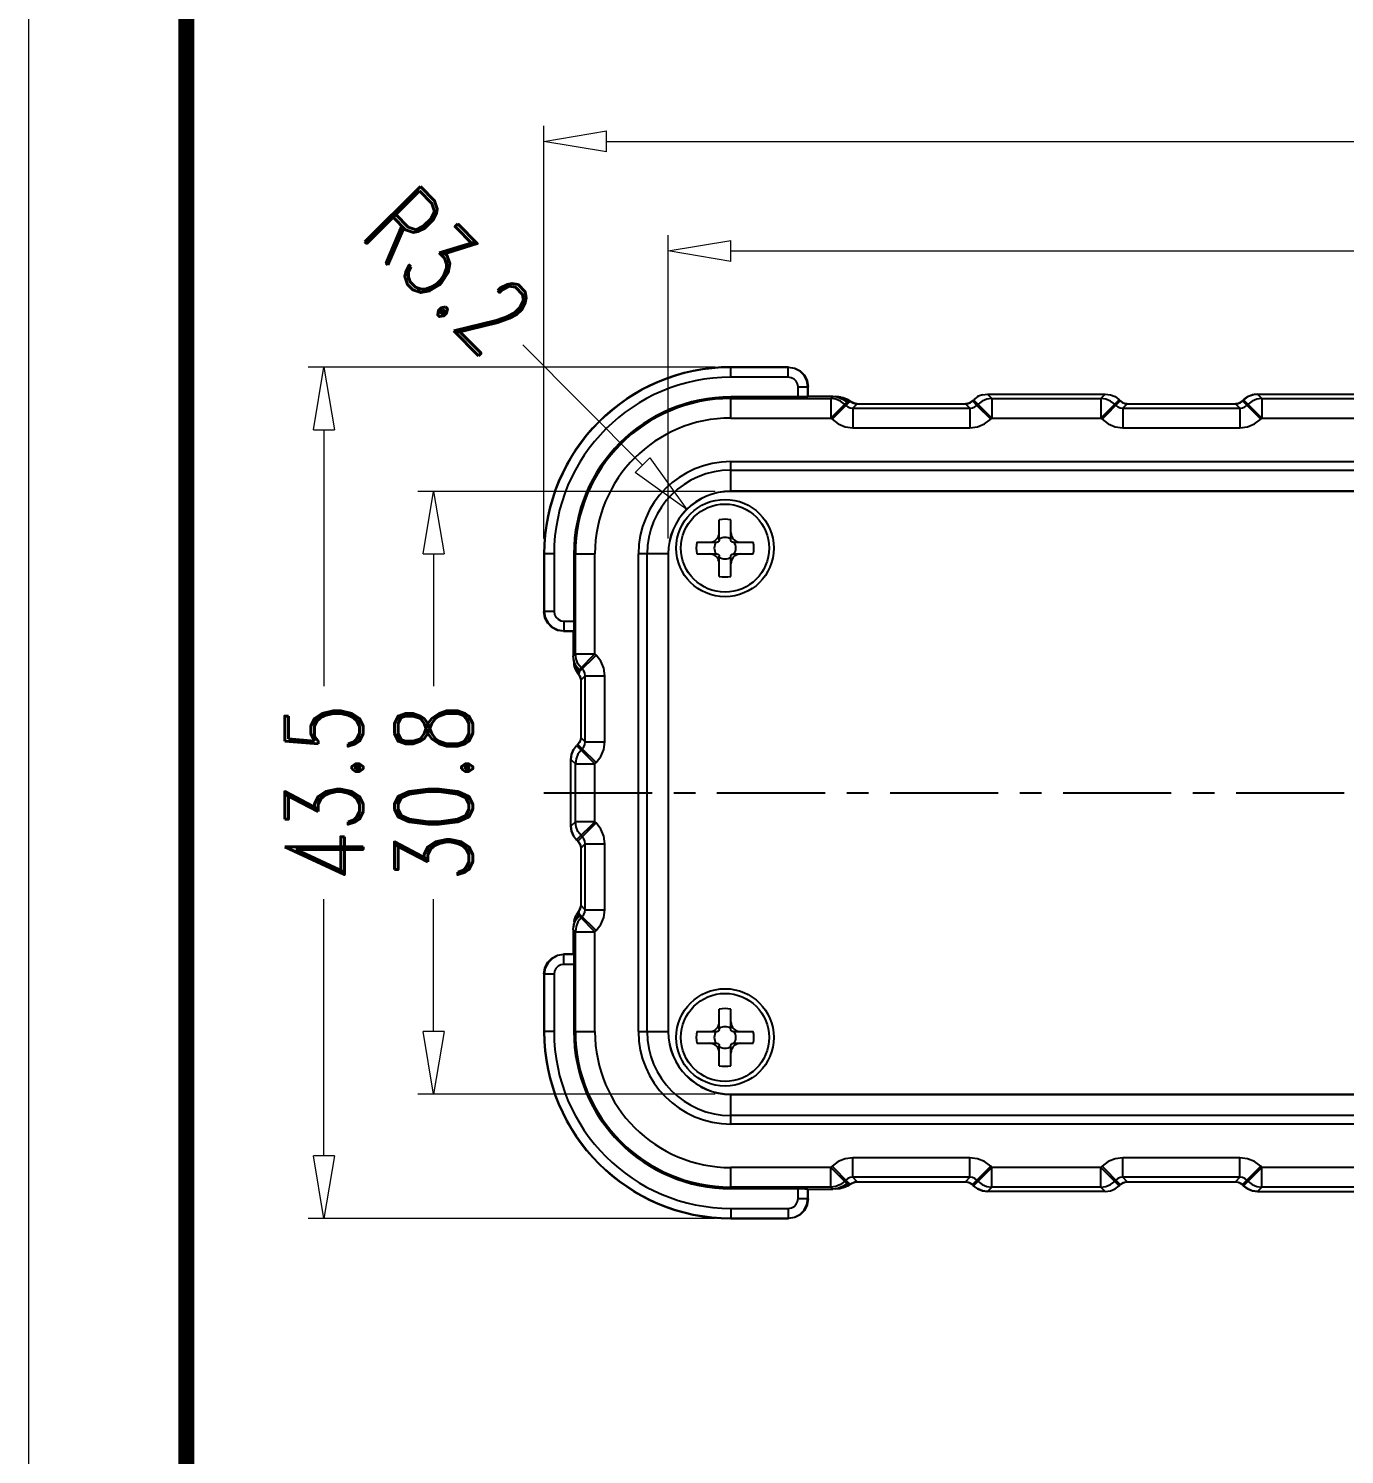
# Model space of a CAD drawing. Extents: x 2468 to 2936, y 274 to 599.
# Drawn here: x 2468.1 to 2535.4, y 347.1 to 419.9 of the extents above; entities that cross this region are included whole.
import ezdxf

# ---------------------------------------------------------------- set-up
doc = ezdxf.new("R2010")
doc.units = 0
doc.header["$LTSCALE"] = 30.734
doc.header["$PDMODE"] = 3
doc.header["$PDSIZE"] = 0.3125
doc.linetypes.add('CENTER', pattern=[50.8, 31.75, -6.35, 6.35, -6.35])
doc.layers.get('0').update_dxf_attribs({"linetype": 'CONTINUOUS'})
doc.layers.get('Defpoints').update_dxf_attribs({"linetype": 'CONTINUOUS'})
doc.layers.add('dim', color=3, linetype='CONTINUOUS', lineweight=9)
doc.layers.add('from', color=7, linetype='CONTINUOUS', lineweight=13)
doc.styles.add('ROMAND', font='romand.shx', dxfattribs={"width": 0.75, "bigfont": 'gbcbig.shx'})
doc.dimstyles.new('YanXiu', dxfattribs={"dimtxt": 2.5, "dimasz": 2.2, "dimexe": 0.66, "dimexo": 0.66, "dimgap": 0.66, "dimtad": 0, "dimzin": 9, "dimdsep": 46, "dimtxsty": 'ROMAND', "dimblk": 'CLOSEDBLANK', "dimcen": 0, "dimclrd": 256, "dimclre": 131, "dimclrt": 42, "dimazin": 2, "dimtfac": 1, "dimtofl": 0, "dimtmove": 0, "dimatfit": 3, "dimldrblk": 'CLOSEDBLANK', "dimfxl": 1, "dimlwd": 5, "dimlwe": 5, "dimarcsym": 0})

# ---------------------------------------------------------------- blocks, each defined once
blk = doc.blocks.new('_ClosedBlank')
at = {"color": 0, "linetype": 'ByBlock', "lineweight": -2}
for p, q in [((-1, 0.167), (0, 0)), ((-1, 0.167), (-1, -0.167)), ((0, 0), (-1, -0.167))]:
    blk.add_line(p, q, dxfattribs=at)
blk = doc.blocks.new('*D6')
at = {"layer": 'Defpoints', "color": 0}
for p in [(2504.011, 396.267), (2488.822, 365.467), (2504.011, 365.467)]:
    blk.add_point(p, dxfattribs=at)
at = {"layer": 'dim', "color": 131, "lineweight": 5}
for p, q in [((2503.212, 396.267), (2488.022, 396.267)), ((2503.212, 365.467), (2488.022, 365.467))]:
    blk.add_line(p, q, dxfattribs=at)
at = {"layer": 'dim', "lineweight": 5}
for p, q in [((2488.822, 393.067), (2488.822, 386.31)), ((2488.822, 368.667), (2488.822, 375.425))]:
    blk.add_line(p, q, dxfattribs=at)
at = {"layer": 'dim', "lineweight": 5, "xscale": 3.2, "yscale": 3.2, "zscale": 3.2}
for p, rotation in [((2488.822, 396.267), 90), ((2488.822, 365.467), 270)]:
    blk.add_blockref('_ClosedBlank', p, dxfattribs=dict(at, rotation=rotation))
at = {"layer": 'dim', "color": 42, "insert": (2488.822, 380.867), "char_height": 4, "attachment_point": 5, "rotation": 90, "style": 'ROMAND'}
blk.add_mtext('30.8', dxfattribs=at)
blk = doc.blocks.new('*D7')
at = {"layer": 'Defpoints', "color": 0}
for p in [(2594.611, 408.549), (2500.811, 393.067), (2594.611, 393.067)]:
    blk.add_point(p, dxfattribs=at)
at = {"layer": 'dim', "color": 131, "lineweight": 5}
for p, q in [((2500.811, 393.867), (2500.811, 409.349)), ((2594.611, 393.867), (2594.611, 409.349))]:
    blk.add_line(p, q, dxfattribs=at)
at = {"layer": 'dim', "lineweight": 5}
for p, q in [((2504.011, 408.549), (2542.269, 408.549)), ((2591.411, 408.549), (2553.154, 408.549))]:
    blk.add_line(p, q, dxfattribs=at)
at = {"layer": 'dim', "lineweight": 5, "xscale": 3.2, "yscale": 3.2, "zscale": 3.2, "rotation": 180}
blk.add_blockref('_ClosedBlank', (2500.811, 408.549), dxfattribs=at)
at = {"layer": 'dim', "lineweight": 5, "xscale": 3.2, "yscale": 3.2, "zscale": 3.2}
blk.add_blockref('_ClosedBlank', (2594.611, 408.549), dxfattribs=at)
at = {"layer": 'dim', "color": 42, "insert": (2547.711, 408.549), "char_height": 4, "attachment_point": 5, "style": 'ROMAND'}
blk.add_mtext('93.8', dxfattribs=at)
blk = doc.blocks.new('*D8')
at = {"layer": 'Defpoints', "color": 0}
for p in [(2600.961, 414.149), (2494.461, 393.067), (2600.961, 393.067)]:
    blk.add_point(p, dxfattribs=at)
at = {"layer": 'dim', "color": 131, "lineweight": 5}
for p, q in [((2494.461, 393.867), (2494.461, 414.949)), ((2600.961, 393.867), (2600.961, 414.949))]:
    blk.add_line(p, q, dxfattribs=at)
at = {"layer": 'dim', "lineweight": 5}
for p, q in [((2497.661, 414.149), (2541.054, 414.149)), ((2597.761, 414.149), (2554.368, 414.149))]:
    blk.add_line(p, q, dxfattribs=at)
at = {"layer": 'dim', "lineweight": 5, "xscale": 3.2, "yscale": 3.2, "zscale": 3.2, "rotation": 180}
blk.add_blockref('_ClosedBlank', (2494.461, 414.149), dxfattribs=at)
at = {"layer": 'dim', "lineweight": 5, "xscale": 3.2, "yscale": 3.2, "zscale": 3.2}
blk.add_blockref('_ClosedBlank', (2600.961, 414.149), dxfattribs=at)
at = {"layer": 'dim', "color": 42, "insert": (2547.711, 414.149), "char_height": 4, "attachment_point": 5, "style": 'ROMAND'}
blk.add_mtext('106.5', dxfattribs=at)
blk = doc.blocks.new('*D9')
at = {"layer": 'Defpoints', "color": 0}
for p in [(2504.011, 402.617), (2483.222, 359.117), (2504.011, 359.117)]:
    blk.add_point(p, dxfattribs=at)
at = {"layer": 'dim', "color": 131, "lineweight": 5}
for p, q in [((2503.212, 402.617), (2482.422, 402.617)), ((2503.212, 359.117), (2482.422, 359.117))]:
    blk.add_line(p, q, dxfattribs=at)
at = {"layer": 'dim', "lineweight": 5}
for p, q in [((2483.222, 399.417), (2483.222, 386.31)), ((2483.222, 362.317), (2483.222, 375.425))]:
    blk.add_line(p, q, dxfattribs=at)
at = {"layer": 'dim', "lineweight": 5, "xscale": 3.2, "yscale": 3.2, "zscale": 3.2}
for p, rotation in [((2483.222, 402.617), 90), ((2483.222, 359.117), 270)]:
    blk.add_blockref('_ClosedBlank', p, dxfattribs=dict(at, rotation=rotation))
at = {"layer": 'dim', "color": 42, "insert": (2483.222, 380.867), "char_height": 4, "attachment_point": 5, "rotation": 90, "style": 'ROMAND'}
blk.add_mtext('43.5', dxfattribs=at)
blk = doc.blocks.new('*D22')
at = {"layer": 'Defpoints', "color": 0}
for p in [(2501.754, 395.336), (2504.011, 393.067)]:
    blk.add_point(p, dxfattribs=at)
at = {"layer": 'dim', "lineweight": 5}
blk.add_line((2493.378, 403.755), (2499.497, 397.604), dxfattribs=at)
at = {"layer": 'dim', "lineweight": 5, "xscale": 3.2, "yscale": 3.2, "zscale": 3.2, "rotation": 314.8524388598885}
blk.add_blockref('_ClosedBlank', (2501.754, 395.336), dxfattribs=at)
at = {"layer": 'dim', "color": 42, "insert": (2489.59, 407.562), "char_height": 4, "attachment_point": 5, "rotation": 314.85244, "style": 'ROMAND'}
blk.add_mtext('R3.2', dxfattribs=at)

msp = doc.modelspace()

# ---------------------------------------------------------------- linework, layer by layer
at = {"color": 7, "linetype": 'Continuous'}
for p, q in [((2506.961, 402.617), (2504.011, 402.617)), ((2504.011, 402.1), (2504.011, 402.617)), ((2506.944, 402.599), (2504.011, 402.599)), ((2506.944, 402.599), (2506.961, 402.617)), ((2506.944, 402.1), (2506.944, 402.599)), ((2506.944, 402.1), (2504.011, 402.1)), ((2507.444, 401.6), (2507.943, 401.6)), ((2507.444, 401.091), (2507.444, 401.6)), ((2507.943, 401.6), (2507.961, 401.617)), ((2507.943, 401.1), (2507.943, 401.6)), ((2507.961, 401.118), (2507.961, 401.617)), ((2507.444, 401.091), (2504.011, 401.091)), ((2504.011, 400.013), (2504.011, 401.091)), ((2504.011, 401.012), (2509.114, 401.012)), ((2509.219, 401.118), (2507.961, 401.118)), ((2509.219, 401.118), (2509.114, 401.012)), ((2509.114, 401.012), (2509.114, 400.013)), ((2509.926, 400.824), (2509.114, 400.013)), ((2509.175, 399.952), (2510.033, 400.81)), ((2509.219, 401.118), (2509.348, 401.109)), ((2509.511, 401.088), (2509.348, 401.109)), ((2509.585, 401.069), (2509.456, 401.095)), ((2509.573, 401.08), (2509.511, 401.088)), ((2509.541, 401.084), (2509.511, 401.088)), ((2509.625, 401.074), (2509.573, 401.08)), ((2509.61, 401.076), (2509.648, 401.069)), ((2509.625, 401.074), (2509.737, 401.055)), ((2509.737, 401.055), (2509.953, 400.977)), ((2509.821, 400.72), (2509.882, 400.659)), ((2510.033, 400.81), (2509.926, 400.824)), ((2509.953, 400.977), (2510.241, 400.791)), ((2509.987, 400.96), (2510.145, 400.853)), ((2510.145, 400.853), (2510.092, 400.833)), ((2510.196, 400.816), (2510.145, 400.853)), ((2510.145, 400.853), (2510.145, 400.853)), ((2510.235, 400.512), (2510.462, 400.739)), ((2510.241, 400.791), (2510.348, 400.753)), ((2510.348, 400.753), (2510.462, 400.739)), ((2510.462, 400.74), (2510.462, 400.739)), ((2510.462, 400.739), (2515.993, 400.739)), ((2515.993, 400.739), (2516.123, 400.756)), ((2515.993, 400.74), (2515.993, 400.739)), ((2515.993, 400.739), (2516.22, 400.512)), ((2516.123, 400.756), (2516.244, 400.806)), ((2516.244, 400.806), (2516.347, 400.886)), ((2516.347, 400.886), (2516.321, 400.862)), ((2516.347, 400.886), (2516.408, 400.947)), ((2516.347, 400.886), (2516.574, 400.659)), ((2516.347, 400.886), (2516.347, 400.886)), ((2516.616, 401.106), (2516.408, 400.947)), ((2516.408, 400.947), (2517.342, 400.013)), ((2516.574, 400.659), (2516.635, 400.72)), ((2516.857, 401.206), (2516.615, 401.105)), ((2516.856, 401.205), (2517.115, 401.239)), ((2517.115, 401.24), (2517.115, 401.239)), ((2517.115, 401.239), (2523.134, 401.239)), ((2517.115, 401.239), (2517.342, 401.012)), ((2517.342, 401.012), (2522.907, 401.012)), ((2517.342, 401.012), (2517.342, 400.013)), ((2523.134, 401.239), (2522.907, 401.012)), ((2522.907, 401.012), (2522.907, 400.013)), ((2523.841, 400.947), (2522.907, 400.013)), ((2523.902, 400.886), (2522.968, 399.952)), ((2523.134, 401.24), (2523.393, 401.205)), ((2523.134, 401.24), (2523.134, 401.239)), ((2523.392, 401.206), (2523.634, 401.105)), ((2523.614, 400.72), (2523.675, 400.659)), ((2523.633, 401.106), (2523.841, 400.947)), ((2523.841, 400.946), (2523.902, 400.886)), ((2523.902, 400.886), (2524.006, 400.806)), ((2524.006, 400.806), (2524.126, 400.756)), ((2524.029, 400.512), (2524.256, 400.739)), ((2524.126, 400.756), (2524.256, 400.739)), ((2524.256, 400.74), (2524.256, 400.739)), ((2524.256, 400.739), (2529.787, 400.739)), ((2529.787, 400.739), (2529.916, 400.756)), ((2529.787, 400.74), (2529.787, 400.739)), ((2529.787, 400.739), (2530.014, 400.512)), ((2529.916, 400.756), (2530.037, 400.806)), ((2530.037, 400.806), (2530.14, 400.886)), ((2530.14, 400.886), (2530.114, 400.862)), ((2530.14, 400.886), (2530.201, 400.947)), ((2530.14, 400.886), (2531.074, 399.952)), ((2530.201, 400.946), (2530.32, 401.048)), ((2530.201, 400.947), (2531.135, 400.013)), ((2530.367, 400.659), (2530.428, 400.72)), ((2530.908, 401.24), (2530.908, 401.239)), ((2530.908, 401.239), (2536.928, 401.239)), ((2530.908, 401.239), (2531.135, 401.012)), ((2531.135, 401.012), (2536.701, 401.012)), ((2531.135, 401.012), (2531.135, 400.013)), ((2504.011, 400.013), (2509.114, 400.013)), ((2509.114, 400.013), (2509.175, 399.952)), ((2510.235, 400.512), (2516.22, 400.512)), ((2510.235, 400.512), (2510.235, 399.513)), ((2516.22, 400.512), (2516.22, 399.513)), ((2516.574, 400.659), (2517.281, 399.952)), ((2517.281, 399.952), (2517.342, 400.013)), ((2517.342, 400.013), (2522.907, 400.013)), ((2522.907, 400.013), (2522.968, 399.952)), ((2524.029, 400.512), (2530.014, 400.512)), ((2524.029, 400.512), (2524.029, 399.513)), ((2530.014, 400.512), (2530.014, 399.513)), ((2531.074, 399.952), (2531.135, 400.013)), ((2531.135, 400.013), (2536.701, 400.013)), ((2510.235, 399.513), (2516.22, 399.513)), ((2524.029, 399.513), (2530.014, 399.513)), ((2504.011, 397.79), (2591.411, 397.79)), ((2504.011, 396.267), (2504.011, 397.79)), ((2504.011, 397.352), (2591.411, 397.352)), ((2591.411, 396.274), (2504.011, 396.274)), ((2591.411, 396.267), (2504.011, 396.267)), ((2503.411, 393.774), (2503.411, 394.809)), ((2504.011, 393.774), (2504.011, 394.809)), ((2502.269, 393.667), (2503.304, 393.667)), ((2504.118, 393.667), (2505.153, 393.667)), ((2494.979, 393.067), (2494.461, 393.067)), ((2494.461, 393.067), (2494.461, 390.117)), ((2494.479, 393.067), (2494.479, 390.135)), ((2494.979, 393.067), (2494.979, 390.135)), ((2495.987, 393.067), (2497.066, 393.067)), ((2495.987, 393.067), (2495.987, 389.635)), ((2496.066, 387.964), (2496.066, 393.067)), ((2497.066, 387.964), (2497.066, 393.067)), ((2500.811, 393.067), (2499.289, 393.067)), ((2499.289, 368.667), (2499.289, 393.067)), ((2499.726, 368.667), (2499.726, 393.067)), ((2500.804, 393.067), (2500.804, 368.667)), ((2500.811, 393.067), (2500.811, 368.667)), ((2502.269, 393.067), (2503.304, 393.067)), ((2503.411, 391.925), (2503.411, 392.96)), ((2504.011, 391.925), (2504.011, 392.96)), ((2504.118, 393.067), (2505.153, 393.067)), ((2494.479, 390.135), (2494.461, 390.117)), ((2494.979, 390.135), (2494.479, 390.135)), ((2495.479, 389.135), (2495.461, 389.117)), ((2495.461, 389.117), (2495.961, 389.117)), ((2495.479, 389.635), (2495.987, 389.635)), ((2495.479, 389.635), (2495.479, 389.135)), ((2495.479, 389.135), (2495.978, 389.135)), ((2495.961, 389.117), (2495.961, 387.859)), ((2496.066, 387.964), (2495.961, 387.859)), ((2495.969, 387.73), (2495.961, 387.859)), ((2495.969, 387.73), (2495.99, 387.567)), ((2496.009, 387.493), (2495.983, 387.622)), ((2496.066, 387.964), (2497.066, 387.964)), ((2497.066, 387.964), (2496.254, 387.152)), ((2496.268, 387.045), (2497.126, 387.903)), ((2497.126, 387.903), (2497.066, 387.964)), ((2495.99, 387.567), (2495.998, 387.505)), ((2495.998, 387.505), (2496.004, 387.453)), ((2496.027, 387.327), (2496.002, 387.469)), ((2496.004, 387.453), (2496.002, 387.469)), ((2496.012, 387.398), (2496.004, 387.453)), ((2496.056, 387.232), (2496.012, 387.398)), ((2496.11, 387.107), (2496.027, 387.327)), ((2496.127, 387.075), (2496.056, 387.232)), ((2496.225, 386.933), (2496.11, 387.107)), ((2496.225, 386.933), (2496.127, 387.075)), ((2496.225, 386.933), (2496.262, 386.882)), ((2496.225, 386.933), (2496.225, 386.933)), ((2496.254, 387.152), (2496.268, 387.045)), ((2496.419, 387.196), (2496.359, 387.257)), ((2496.326, 386.73), (2496.339, 386.616)), ((2496.339, 386.616), (2496.566, 386.843)), ((2496.339, 386.616), (2496.339, 386.616)), ((2496.339, 386.616), (2496.339, 383.694)), ((2496.566, 386.843), (2497.566, 386.843)), ((2496.566, 383.467), (2496.566, 386.843)), ((2497.566, 383.467), (2497.566, 386.843)), ((2496.192, 383.34), (2496.132, 383.28)), ((2496.132, 383.28), (2497.066, 382.346)), ((2496.272, 383.444), (2496.192, 383.34)), ((2496.419, 383.113), (2496.192, 383.34)), ((2496.192, 383.34), (2496.192, 383.34)), ((2496.322, 383.564), (2496.272, 383.444)), ((2496.339, 383.694), (2496.322, 383.564)), ((2496.339, 383.694), (2496.339, 383.694)), ((2496.566, 383.467), (2496.339, 383.694)), ((2496.566, 383.467), (2497.566, 383.467)), ((2495.873, 382.832), (2495.839, 382.572)), ((2495.839, 382.572), (2495.839, 382.572)), ((2495.839, 382.572), (2496.066, 382.346)), ((2495.839, 379.162), (2495.839, 382.572)), ((2495.974, 383.074), (2495.873, 382.832)), ((2496.359, 383.052), (2496.419, 383.113)), ((2496.419, 383.113), (2497.126, 382.406)), ((2496.066, 382.346), (2497.066, 382.346)), ((2496.066, 379.389), (2496.066, 382.346)), ((2497.066, 382.346), (2497.126, 382.406)), ((2497.066, 379.389), (2497.066, 382.346)), ((2496.066, 379.389), (2495.839, 379.162)), ((2495.839, 379.162), (2495.839, 379.162)), ((2495.873, 378.902), (2495.839, 379.162)), ((2495.974, 378.66), (2495.873, 378.902)), ((2497.066, 379.389), (2496.066, 379.389)), ((2497.066, 379.389), (2496.132, 378.455)), ((2496.419, 378.621), (2497.126, 379.328)), ((2497.126, 379.328), (2497.066, 379.389)), ((2496.132, 378.455), (2496.192, 378.394)), ((2496.192, 378.394), (2496.419, 378.621)), ((2496.192, 378.394), (2496.192, 378.394)), ((2496.192, 378.394), (2496.209, 378.376)), ((2496.192, 378.394), (2496.272, 378.29)), ((2496.272, 378.29), (2496.322, 378.17)), ((2496.322, 378.17), (2496.339, 378.04)), ((2496.339, 378.04), (2496.566, 378.267)), ((2496.419, 378.621), (2496.359, 378.682)), ((2496.566, 378.267), (2497.566, 378.267)), ((2496.566, 374.891), (2496.566, 378.267)), ((2497.566, 374.891), (2497.566, 378.267)), ((2496.339, 378.04), (2496.339, 378.04)), ((2496.339, 378.04), (2496.339, 375.118)), ((2496.024, 374.393), (2496.102, 374.61)), ((2496.287, 374.897), (2496.101, 374.608)), ((2496.268, 374.862), (2496.225, 374.801)), ((2496.225, 374.801), (2496.225, 374.801)), ((2496.268, 374.689), (2496.254, 374.582)), ((2496.254, 374.582), (2497.066, 373.77)), ((2496.268, 374.689), (2497.126, 373.831)), ((2496.339, 375.118), (2496.339, 375.118)), ((2496.566, 374.891), (2496.339, 375.118)), ((2496.359, 374.477), (2496.419, 374.538)), ((2496.566, 374.891), (2497.566, 374.891)), ((2495.961, 373.874), (2495.969, 374.004)), ((2495.961, 373.875), (2496.066, 373.77)), ((2495.961, 373.875), (2495.961, 372.617)), ((2495.99, 374.167), (2495.969, 374.004)), ((2496.009, 374.241), (2495.983, 374.112)), ((2495.998, 374.229), (2495.99, 374.166)), ((2496.004, 374.282), (2495.998, 374.229)), ((2496.004, 374.282), (2496.024, 374.394)), ((2496.066, 373.77), (2497.066, 373.77)), ((2496.066, 368.667), (2496.066, 373.77)), ((2497.066, 373.77), (2497.126, 373.831)), ((2497.066, 368.667), (2497.066, 373.77)), ((2495.961, 372.617), (2495.461, 372.617)), ((2495.479, 372.599), (2495.461, 372.617)), ((2495.978, 372.599), (2495.479, 372.599)), ((2495.479, 372.1), (2495.479, 372.599)), ((2494.479, 371.6), (2494.461, 371.617)), ((2494.461, 371.617), (2494.461, 368.667)), ((2494.979, 371.6), (2494.479, 371.6)), ((2494.479, 371.6), (2494.479, 368.667)), ((2494.979, 371.6), (2494.979, 368.667)), ((2495.987, 372.1), (2495.479, 372.1)), ((2495.987, 372.1), (2495.987, 368.667)), ((2503.411, 368.774), (2503.411, 369.809)), ((2504.011, 368.774), (2504.011, 369.809)), ((2494.979, 368.667), (2494.461, 368.667)), ((2495.987, 368.667), (2497.066, 368.667)), ((2499.289, 368.667), (2500.811, 368.667)), ((2502.269, 368.667), (2503.304, 368.667)), ((2504.118, 368.667), (2505.153, 368.667)), ((2502.269, 368.067), (2503.304, 368.067)), ((2503.411, 366.925), (2503.411, 367.96)), ((2504.011, 366.925), (2504.011, 367.96)), ((2504.118, 368.067), (2505.153, 368.067)), ((2504.011, 365.467), (2591.411, 365.467)), ((2504.011, 363.944), (2504.011, 365.467)), ((2504.011, 365.46), (2591.411, 365.46)), ((2591.411, 364.382), (2504.011, 364.382)), ((2591.411, 363.944), (2504.011, 363.944)), ((2516.22, 362.221), (2510.235, 362.221)), ((2510.235, 361.222), (2510.235, 362.221)), ((2516.22, 361.222), (2516.22, 362.221)), ((2530.014, 362.221), (2524.029, 362.221)), ((2524.029, 361.222), (2524.029, 362.221)), ((2530.014, 361.222), (2530.014, 362.221)), ((2509.114, 361.721), (2504.011, 361.721)), ((2504.011, 360.643), (2504.011, 361.721)), ((2509.175, 361.782), (2509.114, 361.721)), ((2509.114, 361.721), (2509.926, 360.91)), ((2509.114, 360.722), (2509.114, 361.721)), ((2510.033, 360.924), (2509.175, 361.782)), ((2516.408, 360.787), (2517.342, 361.721)), ((2516.574, 361.075), (2517.281, 361.782)), ((2517.342, 361.721), (2517.281, 361.782)), ((2522.907, 361.721), (2517.342, 361.721)), ((2517.342, 360.722), (2517.342, 361.721)), ((2522.968, 361.782), (2522.907, 361.721)), ((2522.907, 360.722), (2522.907, 361.721)), ((2523.841, 360.788), (2522.907, 361.721)), ((2523.902, 360.848), (2522.968, 361.782)), ((2530.201, 360.787), (2531.135, 361.721)), ((2530.367, 361.075), (2531.074, 361.782)), ((2531.135, 361.721), (2531.074, 361.782)), ((2531.135, 360.722), (2531.135, 361.721)), ((2536.701, 361.721), (2531.135, 361.721)), ((2509.114, 360.722), (2504.011, 360.722)), ((2504.011, 360.643), (2507.444, 360.643)), ((2507.444, 360.135), (2507.444, 360.643)), ((2507.943, 360.135), (2507.943, 360.634)), ((2509.114, 360.722), (2509.219, 360.617)), ((2509.348, 360.625), (2509.511, 360.646)), ((2509.585, 360.665), (2509.456, 360.639)), ((2509.511, 360.646), (2509.573, 360.654)), ((2509.535, 360.649), (2509.573, 360.654)), ((2509.573, 360.654), (2509.625, 360.66)), ((2509.751, 360.683), (2509.609, 360.658)), ((2509.625, 360.66), (2509.609, 360.658)), ((2509.68, 360.668), (2509.625, 360.66)), ((2509.846, 360.712), (2509.68, 360.668)), ((2509.971, 360.766), (2509.751, 360.683)), ((2509.882, 361.075), (2509.821, 361.015)), ((2510.003, 360.783), (2509.846, 360.712)), ((2509.926, 360.91), (2510.033, 360.924)), ((2510.145, 360.881), (2509.971, 360.766)), ((2510.145, 360.881), (2510.003, 360.783)), ((2510.145, 360.881), (2510.196, 360.918)), ((2510.145, 360.881), (2510.145, 360.881)), ((2516.22, 361.222), (2510.235, 361.222)), ((2510.462, 360.995), (2510.235, 361.222)), ((2510.348, 360.982), (2510.462, 360.995)), ((2510.462, 360.995), (2515.993, 360.995)), ((2510.462, 360.995), (2510.462, 360.995)), ((2516.22, 361.222), (2515.993, 360.995)), ((2515.993, 360.995), (2516.123, 360.978)), ((2515.993, 360.995), (2515.993, 360.995)), ((2516.123, 360.978), (2516.243, 360.928)), ((2516.243, 360.928), (2516.347, 360.848)), ((2516.574, 361.075), (2516.347, 360.848)), ((2516.347, 360.848), (2516.347, 360.848)), ((2516.347, 360.848), (2516.408, 360.787)), ((2516.635, 361.015), (2516.574, 361.075)), ((2516.613, 360.63), (2516.855, 360.529)), ((2517.115, 360.495), (2517.342, 360.722)), ((2522.907, 360.722), (2517.342, 360.722)), ((2523.134, 360.495), (2522.907, 360.722)), ((2523.392, 360.528), (2523.634, 360.629)), ((2523.675, 361.075), (2523.614, 361.015)), ((2523.633, 360.628), (2523.841, 360.787)), ((2523.841, 360.788), (2523.902, 360.848)), ((2523.902, 360.848), (2524.006, 360.928)), ((2523.902, 360.848), (2523.92, 360.865)), ((2524.006, 360.928), (2524.126, 360.978)), ((2530.014, 361.222), (2524.029, 361.222)), ((2524.256, 360.995), (2524.029, 361.222)), ((2524.126, 360.978), (2524.256, 360.995)), ((2524.256, 360.995), (2529.787, 360.995)), ((2524.256, 360.995), (2524.256, 360.995)), ((2530.014, 361.222), (2529.787, 360.995)), ((2529.787, 360.995), (2529.787, 360.995)), ((2529.787, 360.995), (2529.916, 360.978)), ((2529.916, 360.978), (2530.036, 360.928)), ((2530.036, 360.928), (2530.14, 360.848)), ((2530.367, 361.075), (2530.14, 360.848)), ((2530.14, 360.848), (2530.14, 360.848)), ((2530.14, 360.848), (2530.201, 360.787)), ((2530.201, 360.788), (2530.41, 360.627)), ((2530.428, 361.015), (2530.367, 361.075)), ((2530.41, 360.627), (2530.654, 360.527)), ((2530.908, 360.495), (2531.135, 360.722)), ((2536.701, 360.722), (2531.135, 360.722)), ((2507.444, 360.135), (2507.943, 360.135)), ((2507.943, 360.135), (2507.961, 360.117)), ((2507.961, 360.617), (2509.219, 360.617)), ((2507.961, 360.117), (2507.961, 360.617)), ((2509.348, 360.625), (2509.219, 360.617)), ((2516.855, 360.529), (2517.115, 360.495)), ((2523.134, 360.495), (2517.115, 360.495)), ((2517.115, 360.495), (2517.115, 360.495)), ((2523.134, 360.495), (2523.393, 360.529)), ((2523.134, 360.495), (2523.134, 360.495)), ((2530.654, 360.527), (2530.908, 360.495)), ((2530.908, 360.495), (2530.908, 360.495)), ((2530.908, 360.495), (2536.928, 360.495)), ((2504.011, 359.635), (2506.944, 359.635)), ((2504.011, 359.635), (2504.011, 359.117)), ((2506.944, 359.635), (2506.944, 359.135)), ((2504.011, 359.135), (2506.944, 359.135)), ((2504.011, 359.117), (2506.961, 359.117)), ((2506.944, 359.135), (2506.961, 359.117))]:
    msp.add_line(p, q, dxfattribs=at)
at = {"color": 1, "linetype": 'CENTER', "ltscale": 0.005661}
msp.add_line((2494.461, 380.867), (2600.961, 380.867), dxfattribs=at)
at = {"color": 7, "linetype": 'Continuous'}
for points in [[(2507.943, 401.6), (2507.895, 401.909), (2507.752, 402.187), (2507.531, 402.408), (2507.253, 402.55), (2506.944, 402.599)], [(2506.961, 402.617), (2507.269, 402.568), (2507.551, 402.425), (2507.769, 402.206), (2507.912, 401.925), (2507.961, 401.617)], [(2507.444, 401.6), (2507.419, 401.754), (2507.348, 401.894), (2507.237, 402.004), (2507.097, 402.075), (2506.944, 402.1)], [(2507.943, 401.1), (2507.903, 401.097), (2507.794, 401.094), (2507.633, 401.092), (2507.444, 401.091)], [(2509.821, 400.72), (2509.614, 400.878), (2509.373, 400.978), (2509.114, 401.012)], [(2509.348, 401.109), (2509.478, 401.083), (2509.719, 400.983), (2509.926, 400.824)], [(2510.033, 400.81), (2509.826, 400.969), (2509.585, 401.069)], [(2509.625, 401.074), (2509.811, 401.034), (2509.987, 400.96)], [(2510.092, 400.833), (2510.063, 400.822), (2510.033, 400.81)], [(2510.462, 400.74), (2510.387, 400.745), (2510.196, 400.816)], [(2516.321, 400.862), (2516.18, 400.776), (2516.018, 400.74), (2515.993, 400.74)], [(2517.342, 401.012), (2517.083, 400.978), (2516.842, 400.878), (2516.635, 400.72)], [(2523.614, 400.72), (2523.407, 400.878), (2523.166, 400.978), (2522.907, 401.012)], [(2524.256, 400.74), (2524.219, 400.741), (2524.058, 400.78), (2523.92, 400.869), (2523.902, 400.886)], [(2530.114, 400.862), (2529.973, 400.776), (2529.812, 400.74), (2529.787, 400.74)], [(2530.908, 401.24), (2530.652, 401.206), (2530.395, 401.098), (2530.201, 400.947)], [(2530.32, 401.048), (2530.453, 401.13), (2530.598, 401.19)], [(2531.135, 401.012), (2530.876, 400.978), (2530.635, 400.878), (2530.428, 400.72)], [(2530.598, 401.19), (2530.751, 401.227), (2530.908, 401.239)], [(2509.882, 400.659), (2509.985, 400.579), (2510.106, 400.53), (2510.235, 400.512)], [(2516.22, 400.512), (2516.35, 400.529), (2516.47, 400.579), (2516.574, 400.659)], [(2523.675, 400.659), (2523.779, 400.579), (2523.899, 400.53), (2524.029, 400.512)], [(2530.014, 400.512), (2530.143, 400.529), (2530.263, 400.579), (2530.367, 400.659)], [(2509.175, 399.952), (2509.486, 399.713), (2509.847, 399.564), (2510.235, 399.513)], [(2516.22, 399.513), (2516.608, 399.564), (2516.969, 399.713), (2517.281, 399.952)], [(2522.968, 399.952), (2523.279, 399.713), (2523.64, 399.564), (2524.029, 399.513)], [(2530.014, 399.513), (2530.401, 399.564), (2530.763, 399.713), (2531.074, 399.952)], [(2502.911, 393.667), (2502.983, 393.672), (2503.053, 393.686), (2503.12, 393.71), (2503.184, 393.743), (2503.241, 393.786), (2503.292, 393.837), (2503.335, 393.895), (2503.368, 393.958), (2503.392, 394.026), (2503.406, 394.096), (2503.411, 394.167)], [(2504.011, 394.167), (2504.016, 394.096), (2504.03, 394.025), (2504.054, 393.958), (2504.088, 393.895), (2504.13, 393.837), (2504.181, 393.786), (2504.239, 393.743), (2504.302, 393.71), (2504.37, 393.686), (2504.44, 393.672), (2504.511, 393.667)], [(2503.411, 393.774), (2503.41, 393.76), (2503.408, 393.746), (2503.404, 393.733), (2503.398, 393.72), (2503.391, 393.708), (2503.381, 393.697), (2503.37, 393.687), (2503.358, 393.68), (2503.345, 393.674), (2503.332, 393.67), (2503.318, 393.668), (2503.304, 393.667)], [(2504.118, 393.667), (2504.104, 393.668), (2504.09, 393.67), (2504.077, 393.674), (2504.064, 393.68), (2504.052, 393.687), (2504.041, 393.697), (2504.031, 393.708), (2504.024, 393.72), (2504.018, 393.733), (2504.014, 393.746), (2504.012, 393.76), (2504.011, 393.774)], [(2503.411, 392.567), (2503.406, 392.639), (2503.392, 392.709), (2503.368, 392.776), (2503.335, 392.839), (2503.292, 392.897), (2503.241, 392.948), (2503.183, 392.991), (2503.12, 393.024), (2503.053, 393.048), (2502.983, 393.062), (2502.911, 393.067)], [(2503.304, 393.067), (2503.318, 393.066), (2503.332, 393.064), (2503.345, 393.06), (2503.358, 393.054), (2503.37, 393.047), (2503.381, 393.037), (2503.391, 393.026), (2503.398, 393.014), (2503.404, 393.001), (2503.408, 392.988), (2503.41, 392.974), (2503.411, 392.96)], [(2504.511, 393.067), (2504.44, 393.062), (2504.37, 393.048), (2504.302, 393.024), (2504.239, 392.991), (2504.181, 392.948), (2504.13, 392.897), (2504.087, 392.839), (2504.054, 392.776), (2504.03, 392.709), (2504.016, 392.639), (2504.011, 392.567)], [(2504.011, 392.96), (2504.012, 392.974), (2504.014, 392.988), (2504.018, 393.001), (2504.024, 393.014), (2504.031, 393.026), (2504.041, 393.037), (2504.052, 393.047), (2504.064, 393.054), (2504.077, 393.06), (2504.09, 393.064), (2504.104, 393.066), (2504.118, 393.067)], [(2495.461, 389.117), (2495.153, 389.166), (2494.872, 389.309), (2494.653, 389.528), (2494.51, 389.809), (2494.461, 390.117)], [(2494.479, 390.135), (2494.528, 389.826), (2494.67, 389.547), (2494.891, 389.326), (2495.17, 389.184), (2495.479, 389.135)], [(2494.979, 390.135), (2495.003, 389.98), (2495.074, 389.84), (2495.185, 389.73), (2495.325, 389.659), (2495.479, 389.635)], [(2495.987, 389.635), (2495.986, 389.445), (2495.984, 389.284), (2495.982, 389.175), (2495.978, 389.135)], [(2496.254, 387.152), (2496.095, 387.359), (2495.995, 387.6), (2495.969, 387.73)], [(2496.359, 387.257), (2496.2, 387.463), (2496.1, 387.705), (2496.066, 387.964)], [(2497.566, 386.843), (2497.515, 387.23), (2497.365, 387.592), (2497.126, 387.903)], [(2496.268, 387.045), (2496.109, 387.252), (2496.009, 387.493)], [(2496.268, 387.045), (2496.252, 387.004), (2496.238, 386.967), (2496.225, 386.933)], [(2496.225, 386.933), (2496.287, 386.837), (2496.326, 386.73)], [(2496.262, 386.882), (2496.333, 386.691), (2496.339, 386.616)], [(2496.566, 386.843), (2496.549, 386.972), (2496.499, 387.093), (2496.419, 387.196)], [(2495.839, 382.572), (2495.87, 382.821), (2495.971, 383.07), (2496.132, 383.28)], [(2496.339, 383.694), (2496.338, 383.669), (2496.303, 383.508), (2496.217, 383.367), (2496.192, 383.34)], [(2496.419, 383.113), (2496.499, 383.217), (2496.549, 383.337), (2496.566, 383.467)], [(2497.126, 382.406), (2497.365, 382.717), (2497.514, 383.079), (2497.566, 383.467)], [(2496.359, 383.052), (2496.2, 382.845), (2496.1, 382.604), (2496.066, 382.346)], [(2495.839, 379.162), (2495.87, 378.913), (2495.971, 378.664), (2496.132, 378.455)], [(2496.359, 378.682), (2496.2, 378.889), (2496.1, 379.13), (2496.066, 379.389)], [(2497.566, 378.267), (2497.515, 378.655), (2497.365, 379.016), (2497.126, 379.328)], [(2496.209, 378.376), (2496.298, 378.237), (2496.337, 378.077), (2496.339, 378.04)], [(2496.566, 378.267), (2496.549, 378.397), (2496.499, 378.517), (2496.419, 378.621)], [(2495.969, 374.004), (2495.995, 374.134), (2496.095, 374.375), (2496.254, 374.582)], [(2496.268, 374.689), (2496.109, 374.482), (2496.009, 374.241)], [(2496.359, 374.477), (2496.2, 374.27), (2496.1, 374.029), (2496.066, 373.77)], [(2496.225, 374.801), (2496.246, 374.744), (2496.268, 374.689)], [(2496.339, 375.118), (2496.335, 375.055), (2496.268, 374.862)], [(2496.339, 375.118), (2496.326, 375.004), (2496.287, 374.897)], [(2496.419, 374.538), (2496.499, 374.641), (2496.549, 374.762), (2496.566, 374.891)], [(2497.126, 373.831), (2497.365, 374.142), (2497.514, 374.503), (2497.566, 374.891)], [(2494.461, 371.617), (2494.51, 371.925), (2494.653, 372.206), (2494.872, 372.425), (2495.153, 372.568), (2495.461, 372.617)], [(2495.479, 372.599), (2495.17, 372.55), (2494.891, 372.408), (2494.67, 372.187), (2494.528, 371.909), (2494.479, 371.6)], [(2495.978, 372.599), (2495.982, 372.559), (2495.984, 372.45), (2495.986, 372.289), (2495.987, 372.1)], [(2495.479, 372.1), (2495.324, 372.075), (2495.185, 372.004), (2495.074, 371.893), (2495.003, 371.753), (2494.979, 371.6)], [(2502.911, 368.667), (2502.983, 368.672), (2503.053, 368.686), (2503.12, 368.71), (2503.184, 368.743), (2503.241, 368.786), (2503.292, 368.837), (2503.335, 368.895), (2503.368, 368.958), (2503.392, 369.026), (2503.406, 369.096), (2503.411, 369.167)], [(2503.411, 368.774), (2503.41, 368.76), (2503.408, 368.746), (2503.404, 368.733), (2503.398, 368.72), (2503.391, 368.708), (2503.381, 368.697), (2503.37, 368.687), (2503.358, 368.68), (2503.345, 368.674), (2503.332, 368.67), (2503.318, 368.668), (2503.304, 368.667)], [(2504.011, 369.167), (2504.016, 369.096), (2504.03, 369.025), (2504.054, 368.958), (2504.088, 368.895), (2504.13, 368.837), (2504.181, 368.786), (2504.239, 368.743), (2504.302, 368.71), (2504.37, 368.686), (2504.44, 368.672), (2504.511, 368.667)], [(2504.118, 368.667), (2504.104, 368.668), (2504.09, 368.67), (2504.077, 368.674), (2504.064, 368.68), (2504.052, 368.687), (2504.041, 368.697), (2504.031, 368.708), (2504.024, 368.72), (2504.018, 368.733), (2504.014, 368.746), (2504.012, 368.76), (2504.011, 368.774)], [(2503.411, 367.567), (2503.406, 367.639), (2503.392, 367.709), (2503.368, 367.776), (2503.335, 367.839), (2503.292, 367.897), (2503.241, 367.948), (2503.183, 367.991), (2503.12, 368.024), (2503.053, 368.048), (2502.983, 368.062), (2502.911, 368.067)], [(2503.304, 368.067), (2503.318, 368.066), (2503.332, 368.064), (2503.345, 368.06), (2503.358, 368.054), (2503.37, 368.047), (2503.381, 368.037), (2503.391, 368.026), (2503.398, 368.014), (2503.404, 368.001), (2503.408, 367.988), (2503.41, 367.974), (2503.411, 367.96)], [(2504.511, 368.067), (2504.44, 368.062), (2504.37, 368.048), (2504.302, 368.024), (2504.239, 367.991), (2504.181, 367.948), (2504.13, 367.897), (2504.087, 367.839), (2504.054, 367.776), (2504.03, 367.709), (2504.016, 367.639), (2504.011, 367.567)], [(2504.011, 367.96), (2504.012, 367.974), (2504.014, 367.988), (2504.018, 368.001), (2504.024, 368.014), (2504.031, 368.026), (2504.041, 368.037), (2504.052, 368.047), (2504.064, 368.054), (2504.077, 368.06), (2504.09, 368.064), (2504.104, 368.066), (2504.118, 368.067)], [(2510.235, 362.221), (2509.848, 362.171), (2509.486, 362.021), (2509.175, 361.782)], [(2517.281, 361.782), (2516.97, 362.021), (2516.609, 362.17), (2516.22, 362.221)], [(2524.029, 362.221), (2523.641, 362.171), (2523.28, 362.021), (2522.968, 361.782)], [(2531.074, 361.782), (2530.763, 362.021), (2530.402, 362.17), (2530.014, 362.221)], [(2507.444, 360.643), (2507.633, 360.642), (2507.794, 360.64), (2507.903, 360.638), (2507.943, 360.634)], [(2509.821, 361.015), (2509.615, 360.856), (2509.374, 360.756), (2509.114, 360.722)], [(2509.926, 360.91), (2509.719, 360.751), (2509.478, 360.651), (2509.348, 360.625)], [(2510.033, 360.924), (2509.826, 360.765), (2509.585, 360.665)], [(2510.235, 361.222), (2510.106, 361.205), (2509.986, 361.155), (2509.882, 361.075)], [(2510.033, 360.924), (2510.074, 360.908), (2510.111, 360.894), (2510.145, 360.881)], [(2510.145, 360.881), (2510.241, 360.943), (2510.348, 360.982)], [(2510.196, 360.918), (2510.387, 360.989), (2510.462, 360.995)], [(2515.993, 360.995), (2516.018, 360.994), (2516.179, 360.959), (2516.32, 360.873), (2516.347, 360.848)], [(2516.574, 361.075), (2516.47, 361.155), (2516.35, 361.205), (2516.22, 361.222)], [(2517.115, 360.495), (2516.866, 360.526), (2516.617, 360.627), (2516.408, 360.787)], [(2516.635, 361.015), (2516.842, 360.856), (2517.083, 360.756), (2517.342, 360.722)], [(2522.907, 360.722), (2523.166, 360.756), (2523.407, 360.856), (2523.614, 361.015)], [(2524.029, 361.222), (2523.899, 361.205), (2523.779, 361.155), (2523.675, 361.075)], [(2523.92, 360.865), (2524.059, 360.954), (2524.219, 360.993), (2524.256, 360.995)], [(2529.787, 360.995), (2529.811, 360.994), (2529.973, 360.959), (2530.114, 360.873), (2530.14, 360.848)], [(2530.367, 361.075), (2530.264, 361.155), (2530.143, 361.205), (2530.014, 361.222)], [(2530.908, 360.495), (2530.639, 360.531), (2530.395, 360.636), (2530.201, 360.787)], [(2530.428, 361.015), (2530.635, 360.856), (2530.876, 360.756), (2531.135, 360.722)], [(2506.944, 359.635), (2507.098, 359.659), (2507.238, 359.73), (2507.348, 359.841), (2507.419, 359.981), (2507.444, 360.135)], [(2506.944, 359.135), (2507.253, 359.184), (2507.531, 359.326), (2507.752, 359.547), (2507.895, 359.826), (2507.943, 360.135)], [(2507.961, 360.117), (2507.912, 359.809), (2507.769, 359.528), (2507.551, 359.309), (2507.269, 359.166), (2506.961, 359.117)]]:
    msp.add_lwpolyline(points, dxfattribs=at)
for centre, radius in [((2503.711, 393.367), 2.488), ((2503.711, 393.367), 2.25), ((2503.711, 368.367), 2.488), ((2503.711, 368.367), 2.25)]:
    msp.add_circle(centre, radius, dxfattribs=at)
for centre, radius, start, end in [((2504.011, 393.067), 9.55, 90, 180), ((2504.011, 393.067), 9.532, 90, 180), ((2504.011, 393.067), 9.032, 90, 180), ((2504.011, 393.067), 8.024, 90, 180), ((2504.011, 393.067), 7.945, 90, 180), ((2504.011, 393.067), 6.946, 90, 180), ((2504.011, 393.067), 4.723, 90, 180), ((2504.011, 393.067), 4.285, 90, 180), ((2504.011, 393.067), 3.207, 90, 180), ((2504.011, 393.067), 3.2, 90, 180), ((2503.711, 393.367), 1.473, 78.24703, 101.75297), ((2503.711, 393.367), 1.473, 168.24703, 191.75297), ((2503.711, 393.367), 0.55, 146.94427, 213.05573), ((2503.711, 393.367), 0.55, 56.94427, 123.05573), ((2503.711, 393.367), 0.55, 326.94427, 33.05573), ((2503.711, 393.367), 1.473, 348.24703, 11.75297), ((2503.711, 393.367), 0.55, 236.94427, 303.05573), ((2503.711, 393.367), 1.473, 258.24703, 281.75297), ((2503.711, 368.367), 1.473, 78.24703, 101.75297), ((2504.011, 368.667), 9.55, 180, 270), ((2504.011, 368.667), 9.532, 180, 270), ((2504.011, 368.667), 9.032, 180, 270), ((2504.011, 368.667), 8.024, 180, 270), ((2504.011, 368.667), 7.945, 180, 270), ((2504.011, 368.667), 6.946, 180, 270), ((2504.011, 368.667), 4.723, 180, 270), ((2504.011, 368.667), 4.285, 180, 270), ((2504.011, 368.667), 3.207, 180, 270), ((2504.011, 368.667), 3.2, 180, 270), ((2503.711, 368.367), 1.473, 168.24703, 191.75297), ((2503.711, 368.367), 0.55, 146.94427, 213.05573), ((2503.711, 368.367), 0.55, 56.94427, 123.05573), ((2503.711, 368.367), 0.55, 326.94427, 33.05573), ((2503.711, 368.367), 1.473, 348.24703, 11.75297), ((2503.711, 368.367), 0.55, 236.94427, 303.05573), ((2503.711, 368.367), 1.473, 258.24703, 281.75297)]:
    msp.add_arc(centre, radius, start, end, dxfattribs=at)
at = {"layer": 'from'}
msp.add_lwpolyline([(2468.134, 274.207), (2935.759, 274.207), (2935.759, 599.164), (2468.134, 599.164)], close=True, dxfattribs=at)
at = {"layer": 'from', "const_width": 0.806}
msp.add_lwpolyline([(2476.193, 282.266), (2476.193, 591.105), (2927.7, 591.105), (2927.7, 282.266), (2476.193, 282.266)], dxfattribs=at)

# ---------------------------------------------------------------- dimensions: what is measured, and where the dimension line sits
at = {"layer": 'dim'}
for base, p1, p2, picture, middle in [((2600.961, 414.149), (2494.461, 393.067), (2600.961, 393.067), '*D8', (2547.711, 414.149)), ((2594.611, 408.549), (2500.811, 393.067), (2594.611, 393.067), '*D7', (2547.711, 408.549))]:
    dim = msp.add_linear_dim(base=base, p1=p1, p2=p2, dimstyle='YanXiu', override={"dimtxt": 4, "dimasz": 3.2, "dimexe": 0.7996, "dimexo": 0.7996, "dimgap": 0.7996}, dxfattribs=at)
    dim.commit()
    dim.dimension.update_dxf_attribs({"geometry": picture, "text_midpoint": middle})
dim = msp.add_radius_dim(center=(2504.011, 393.067), mpoint=(2501.754, 395.336), dimstyle='YanXiu', override={"dimtxt": 4, "dimasz": 3.2, "dimexe": 0.7996, "dimexo": 0.7996, "dimgap": 0.7996, "dimzin": 8}, dxfattribs=at)
dim.commit()
dim.dimension.update_dxf_attribs({"geometry": '*D22', "text_midpoint": (2489.59, 407.562), "dimtype": 164})
for base, p1, p2, picture, middle in [((2483.222, 359.117), (2504.011, 402.617), (2504.011, 359.117), '*D9', (2483.222, 380.867)), ((2488.822, 365.467), (2504.011, 396.267), (2504.011, 365.467), '*D6', (2488.822, 380.867))]:
    dim = msp.add_linear_dim(base=base, p1=p1, p2=p2, angle=90, dimstyle='YanXiu', override={"dimtxt": 4, "dimasz": 3.2, "dimexe": 0.7996, "dimexo": 0.7996, "dimgap": 0.7996}, dxfattribs=at)
    dim.commit()
    dim.dimension.update_dxf_attribs({"geometry": picture, "text_midpoint": middle})

doc.saveas('drawing.dxf')
